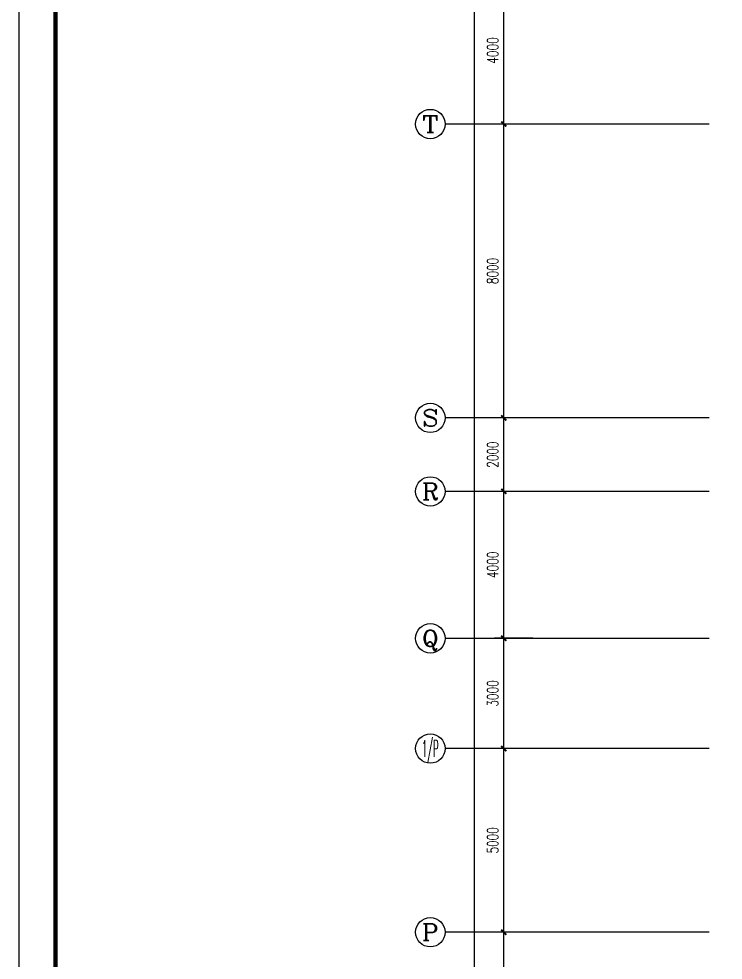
# Model space of a CAD drawing. Extents: x 190999 to 918899, y -200814 to 215286.
# Drawn here: x 666599 to 685777, y -133257 to -107632 of the extents above; entities that cross this region are included whole.
import ezdxf
from ezdxf.enums import TextEntityAlignment as Align

# ---------------------------------------------------------------- set-up
doc = ezdxf.new("R2010")
doc.units = 0
doc.header["$LTSCALE"] = 1000
doc.header["$MEASUREMENT"] = 0
doc.layers.get('Defpoints').update_dxf_attribs({"color": 1})
for name, color, linetype in [('AXIS', 3, 'Continuous'), ('AXIS_TEXT', 7, 'Continuous'), ('图框', 189, 'Continuous')]:
    doc.layers.add(name, color=color, linetype=linetype)
doc.styles.add('_TCH_AXIS', font='COMPLEX', dxfattribs={"bigfont": 'GBCBIG'})
doc.styles.add('COMPLEX', font='COMPLEX')
doc.styles.add('DIM_FONT', font='SIMPLEX', dxfattribs={"width": 0.7, "bigfont": 'GBCBIG'})
doc.dimstyles.new('DIMN', dxfattribs={"dimtxt": 300, "dimasz": 100, "dimexe": 250, "dimexo": 300, "dimgap": 150, "dimtad": 1, "dimdec": 0, "dimzin": 0, "dimdsep": 46, "dimtxsty": 'DIM_FONT', "dimblk": 'ARCHTICK', "dimcen": 0.09, "dimclrt": 7, "dimazin": 2, "dimtfac": 1, "dimtdec": 0, "dimtix": 1, "dimtmove": 2, "dimatfit": 3, "dimfxl": 0, "dimtolj": 1, "dimtzin": 0, "dimarcsym": 0})

# ---------------------------------------------------------------- blocks, each defined once
blk = doc.blocks.new('TJAD_TK_A0')
at = {"layer": '图框'}
blk.add_line((973, -441.7), (2162, -441.7), dxfattribs=at)
at = {"layer": '图框', "const_width": 1.2}
blk.add_lwpolyline([(2152, -431.7), (2152, 389.3), (998, 389.3), (998, -431.7)], close=True, dxfattribs=at)
blk = doc.blocks.new('_ArchTick')
at = {"const_width": 0.5}
blk.add_lwpolyline([(-0.7, -0.7), (0.7, 0.7)], dxfattribs=at)
blk = doc.blocks.new('*D838')
at = {"layer": 'AXIS', "color": 0, "lineweight": -2}
for p, q in [((680599, -132496), (679554, -132496)), ((679804, -140496), (679804, -132496)), ((680599, -140496), (679554, -140496))]:
    blk.add_line(p, q, dxfattribs=at)
at = {"layer": 'Defpoints', "color": 0}
for p in [(679804, -132496), (680899, -132496), (680899, -140496)]:
    blk.add_point(p, dxfattribs=at)
at = {"layer": 'AXIS', "color": 0, "lineweight": -2, "xscale": 100, "yscale": 100, "zscale": 100}
for p, rotation in [((679804, -132496), 90), ((679804, -140496), 270)]:
    blk.add_blockref('_ArchTick', p, dxfattribs=dict(at, rotation=rotation))
at = {"layer": 'AXIS', "color": 7, "insert": (679504, -136496), "char_height": 300, "attachment_point": 5, "rotation": 90, "style": 'DIM_FONT'}
blk.add_mtext('\\A1;8000', dxfattribs=at)
blk = doc.blocks.new('*D839')
at = {"layer": 'AXIS', "color": 0, "lineweight": -2}
for p, q in [((680599, -127496), (679554, -127496)), ((679804, -132496), (679804, -127496)), ((680599, -132496), (679554, -132496))]:
    blk.add_line(p, q, dxfattribs=at)
at = {"layer": 'Defpoints', "color": 0}
for p in [(679804, -127496), (680899, -127496), (680899, -132496)]:
    blk.add_point(p, dxfattribs=at)
at = {"layer": 'AXIS', "color": 0, "lineweight": -2, "xscale": 100, "yscale": 100, "zscale": 100}
for p, rotation in [((679804, -127496), 90), ((679804, -132496), 270)]:
    blk.add_blockref('_ArchTick', p, dxfattribs=dict(at, rotation=rotation))
at = {"layer": 'AXIS', "color": 7, "insert": (679504, -129996), "char_height": 300, "attachment_point": 5, "rotation": 90, "style": 'DIM_FONT'}
blk.add_mtext('\\A1;5000', dxfattribs=at)
blk = doc.blocks.new('*D840')
at = {"layer": 'AXIS', "color": 0, "lineweight": -2}
for p, q in [((680599, -124496), (679554, -124496)), ((679804, -127496), (679804, -124496)), ((680599, -127496), (679554, -127496))]:
    blk.add_line(p, q, dxfattribs=at)
at = {"layer": 'Defpoints', "color": 0}
for p in [(679804, -124496), (680899, -124496), (680899, -127496)]:
    blk.add_point(p, dxfattribs=at)
at = {"layer": 'AXIS', "color": 0, "lineweight": -2, "xscale": 100, "yscale": 100, "zscale": 100}
for p, rotation in [((679804, -124496), 90), ((679804, -127496), 270)]:
    blk.add_blockref('_ArchTick', p, dxfattribs=dict(at, rotation=rotation))
at = {"layer": 'AXIS', "color": 7, "insert": (679504, -125996), "char_height": 300, "attachment_point": 5, "rotation": 90, "style": 'DIM_FONT'}
blk.add_mtext('\\A1;3000', dxfattribs=at)
blk = doc.blocks.new('*D841')
at = {"layer": 'AXIS', "color": 0, "lineweight": -2}
for p, q in [((680599, -120496), (679554, -120496)), ((679804, -124496), (679804, -120496)), ((680599, -124496), (679554, -124496))]:
    blk.add_line(p, q, dxfattribs=at)
at = {"layer": 'Defpoints', "color": 0}
for p in [(679804, -120496), (680899, -120496), (680899, -124496)]:
    blk.add_point(p, dxfattribs=at)
at = {"layer": 'AXIS', "color": 0, "lineweight": -2, "xscale": 100, "yscale": 100, "zscale": 100}
for p, rotation in [((679804, -120496), 90), ((679804, -124496), 270)]:
    blk.add_blockref('_ArchTick', p, dxfattribs=dict(at, rotation=rotation))
at = {"layer": 'AXIS', "color": 7, "insert": (679504, -122496), "char_height": 300, "attachment_point": 5, "rotation": 90, "style": 'DIM_FONT'}
blk.add_mtext('\\A1;4000', dxfattribs=at)
blk = doc.blocks.new('*D842')
at = {"layer": 'AXIS', "color": 0, "lineweight": -2}
for p, q in [((680599, -118496), (679554, -118496)), ((679804, -120496), (679804, -118496)), ((680599, -120496), (679554, -120496))]:
    blk.add_line(p, q, dxfattribs=at)
at = {"layer": 'Defpoints', "color": 0}
for p in [(679804, -118496), (680899, -118496), (680899, -120496)]:
    blk.add_point(p, dxfattribs=at)
at = {"layer": 'AXIS', "color": 0, "lineweight": -2, "xscale": 100, "yscale": 100, "zscale": 100}
for p, rotation in [((679804, -118496), 90), ((679804, -120496), 270)]:
    blk.add_blockref('_ArchTick', p, dxfattribs=dict(at, rotation=rotation))
at = {"layer": 'AXIS', "color": 7, "insert": (679504, -119496), "char_height": 300, "attachment_point": 5, "rotation": 90, "style": 'DIM_FONT'}
blk.add_mtext('\\A1;2000', dxfattribs=at)
blk = doc.blocks.new('*D843')
at = {"layer": 'AXIS', "color": 0, "lineweight": -2}
for p, q in [((680599, -110496), (679554, -110496)), ((679804, -118496), (679804, -110496)), ((680599, -118496), (679554, -118496))]:
    blk.add_line(p, q, dxfattribs=at)
at = {"layer": 'Defpoints', "color": 0}
for p in [(679804, -110496), (680899, -110496), (680899, -118496)]:
    blk.add_point(p, dxfattribs=at)
at = {"layer": 'AXIS', "color": 0, "lineweight": -2, "xscale": 100, "yscale": 100, "zscale": 100}
for p, rotation in [((679804, -110496), 90), ((679804, -118496), 270)]:
    blk.add_blockref('_ArchTick', p, dxfattribs=dict(at, rotation=rotation))
at = {"layer": 'AXIS', "color": 7, "insert": (679504, -114496), "char_height": 300, "attachment_point": 5, "rotation": 90, "style": 'DIM_FONT'}
blk.add_mtext('\\A1;8000', dxfattribs=at)
blk = doc.blocks.new('*D844')
at = {"layer": 'AXIS', "color": 0, "lineweight": -2}
for p, q in [((680599, -106496), (679554, -106496)), ((679804, -110496), (679804, -106496)), ((680599, -110496), (679554, -110496))]:
    blk.add_line(p, q, dxfattribs=at)
at = {"layer": 'Defpoints', "color": 0}
for p in [(679804, -106496), (680899, -106496), (680899, -110496)]:
    blk.add_point(p, dxfattribs=at)
at = {"layer": 'AXIS', "color": 0, "lineweight": -2, "xscale": 100, "yscale": 100, "zscale": 100}
for p, rotation in [((679804, -106496), 90), ((679804, -110496), 270)]:
    blk.add_blockref('_ArchTick', p, dxfattribs=dict(at, rotation=rotation))
at = {"layer": 'AXIS', "color": 7, "insert": (679504, -108496), "char_height": 300, "attachment_point": 5, "rotation": 90, "style": 'DIM_FONT'}
blk.add_mtext('\\A1;4000', dxfattribs=at)
blk = doc.blocks.new('*D852')
at = {"layer": 'AXIS', "color": 0, "lineweight": -2}
for p, q in [((680599, -92496), (678754, -92496)), ((679004, -180496), (679004, -92496)), ((680599, -180496), (678754, -180496))]:
    blk.add_line(p, q, dxfattribs=at)
at = {"layer": 'Defpoints', "color": 0}
for p in [(679004, -92496), (680899, -92496), (680899, -180496)]:
    blk.add_point(p, dxfattribs=at)
at = {"layer": 'AXIS', "color": 0, "lineweight": -2, "xscale": 100, "yscale": 100, "zscale": 100}
for p, rotation in [((679004, -92496), 90), ((679004, -180496), 270)]:
    blk.add_blockref('_ArchTick', p, dxfattribs=dict(at, rotation=rotation))
at = {"layer": 'AXIS', "color": 7, "insert": (678704, -136496), "char_height": 300, "attachment_point": 5, "rotation": 90, "style": 'DIM_FONT'}
blk.add_mtext('\\A1;88000', dxfattribs=at)
blk = doc.blocks.new('_AXISO')
blk.add_circle((0, 0), 0.5)
at = {"layer": 'AXIS_TEXT', "style": 'COMPLEX', "width": 1.041667}
blk.add_attdef('A', text='', height=0.56, dxfattribs=at).set_placement((-0.25, -0.28), (0.25, -0.28), align=Align.FIT)

msp = doc.modelspace()

# ---------------------------------------------------------------- linework, layer by layer
at = {"layer": 'AXIS'}
for p, q in [((685398.5, -110496.3), (678204.1, -110496.3)), ((685398.5, -118496.3), (678204.1, -118496.3)), ((685398.5, -120496.3), (678204.1, -120496.3)), ((685398.5, -124496.3), (678204.1, -124496.3)), ((685398.5, -127496.3), (678204.1, -127496.3)), ((685398.5, -132496.3), (678204.1, -132496.3))]:
    msp.add_line(p, q, dxfattribs=at)

# ---------------------------------------------------------------- block references
ref = msp.add_blockref('_AXISO', (677804.1, -110496.3), dxfattribs=dict(at, xscale=800, yscale=800, zscale=800))
ref.add_attrib('A', 'T', dxfattribs={"layer": 'AXIS_TEXT', "height": 452.5, "style": '_TCH_AXIS', "width": 1.4}).set_placement((677577.8, -110722.6), (678030.4, -110722.6), align=Align.FIT)
ref = msp.add_blockref('_AXISO', (677804.1, -118496.3), dxfattribs=dict(at, xscale=800, yscale=800, zscale=800))
ref.add_attrib('A', 'S', dxfattribs={"layer": 'AXIS_TEXT', "height": 452.5, "style": '_TCH_AXIS', "width": 1.5}).set_placement((677577.8, -118722.6), (678030.4, -118722.6), align=Align.FIT)
ref = msp.add_blockref('_AXISO', (677804.1, -120496.3), dxfattribs=dict(at, xscale=800, yscale=800, zscale=800))
ref.add_attrib('A', 'R', dxfattribs={"layer": 'AXIS_TEXT', "height": 452.5, "style": '_TCH_AXIS', "width": 1.166667}).set_placement((677577.8, -120722.6), (678030.4, -120722.6), align=Align.FIT)
ref = msp.add_blockref('_AXISO', (677804.1, -124496.3), dxfattribs=dict(at, xscale=800, yscale=800, zscale=800))
ref.add_attrib('A', 'Q', dxfattribs={"layer": 'AXIS_TEXT', "height": 452.5, "style": '_TCH_AXIS', "width": 1.3125}).set_placement((677577.8, -124722.6), (678030.4, -124722.6), align=Align.FIT)
ref = msp.add_blockref('_AXISO', (677804.1, -127496.3), dxfattribs=dict(at, xscale=800, yscale=800, zscale=800))
ref.add_attrib('A', '1/P', dxfattribs={"layer": 'AXIS_TEXT', "height": 452.55, "style": '_TCH_AXIS', "width": 0.388889}).set_placement((677577.8, -127722.6), (678030.4, -127722.6), align=Align.FIT)
ref = msp.add_blockref('_AXISO', (677804.1, -132496.3), dxfattribs=dict(at, xscale=800, yscale=800, zscale=800))
ref.add_attrib('A', 'P', dxfattribs={"layer": 'AXIS_TEXT', "height": 452.5, "style": '_TCH_AXIS', "width": 1.235294}).set_placement((677577.8, -132722.6), (678030.4, -132722.6), align=Align.FIT)
at = {"layer": '图框', "xscale": 100, "yscale": 100, "zscale": 100, "rotation": 270}
msp.add_blockref('TJAD_TK_A0', (710768.8, 15386.5), dxfattribs=at)

# ---------------------------------------------------------------- dimensions: what is measured, and where the dimension line sits
at = {"layer": 'AXIS'}
for p1, p2, distance, picture, middle in [((680898.5, -180496.3), (680898.5, -92496.3), 1894.4, '*D852', (678704.1, -136496.3)), ((680898.5, -110496.3), (680898.5, -106496.3), 1094.4, '*D844', (679504.1, -108496.3)), ((680898.5, -118496.3), (680898.5, -110496.3), 1094.4, '*D843', (679504.1, -114496.3)), ((680898.5, -120496.3), (680898.5, -118496.3), 1094.4, '*D842', (679504.1, -119496.3)), ((680898.5, -124496.3), (680898.5, -120496.3), 1094.4, '*D841', (679504.1, -122496.3)), ((680898.5, -127496.3), (680898.5, -124496.3), 1094.4, '*D840', (679504.1, -125996.3)), ((680898.5, -132496.3), (680898.5, -127496.3), 1094.4, '*D839', (679504.1, -129996.3)), ((680898.5, -140496.3), (680898.5, -132496.3), 1094.4, '*D838', (679504.1, -136496.3))]:
    dim = msp.add_aligned_dim(p1=p1, p2=p2, distance=distance, dimstyle='DIMN', dxfattribs=at)
    dim.commit()
    dim.dimension.update_dxf_attribs({"geometry": picture, "text_midpoint": middle})

doc.saveas('drawing.dxf')
